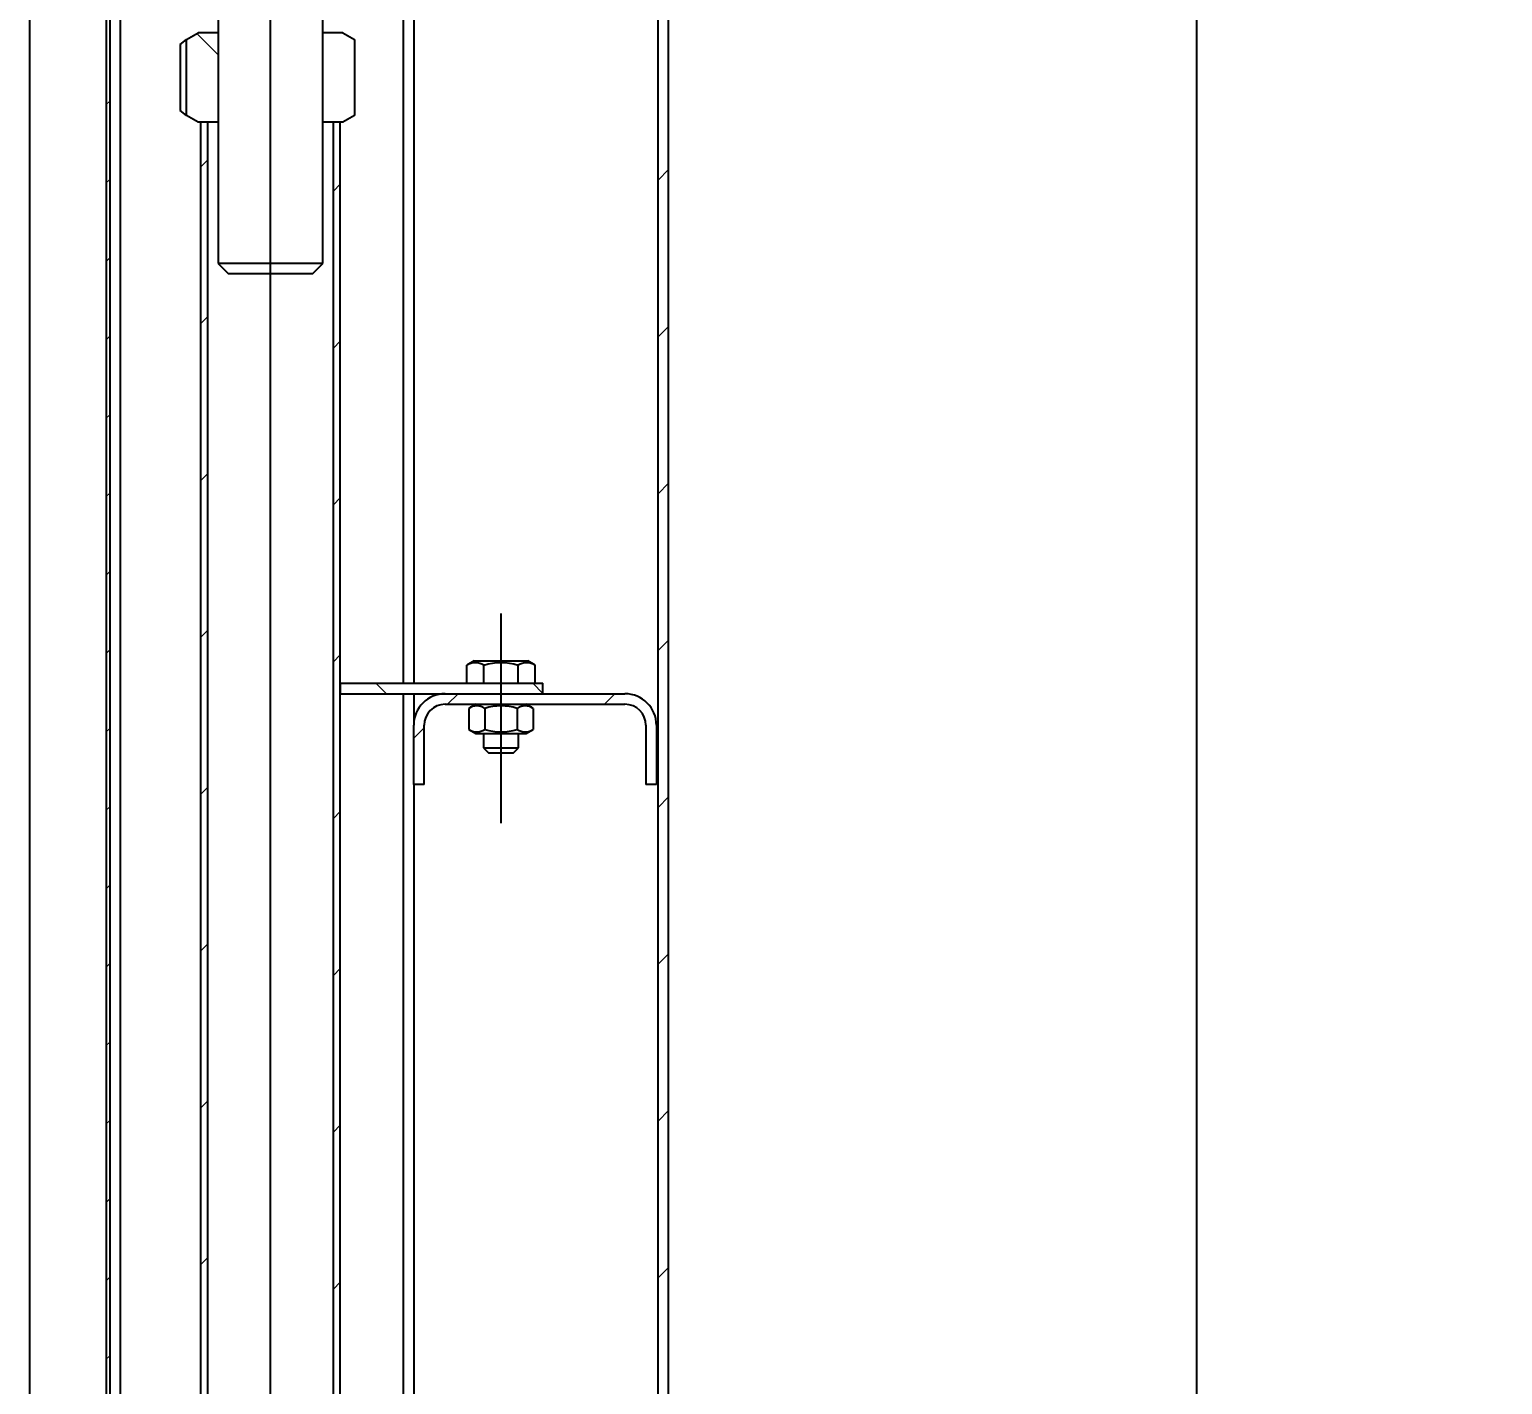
# Model space of a CAD drawing. Header units: millimetres. Extents: x 0 to 594, y 0 to 420.
# Drawn here: x 308.3 to 350.47, y 220.8 to 259.6 of the extents above; entities that cross this region are included whole.
import ezdxf

# ---------------------------------------------------------------- set-up
doc = ezdxf.new("R2010")
doc.units = ezdxf.units.MM
doc.header["$PDSIZE"] = -1
doc.layers.add('FORMAT', color=7, linetype='Continuous')
doc.styles.add('GOST-2.304_Type-B', font='')
doc.styles.add('SLDTEXTSTYLE1', font='TXT', dxfattribs={"width": 0.7})
doc.styles.get('GOST-2.304_Type-B').set_extended_font_data('GOST Common')
doc.dimstyles.new('SLDDIMSTYLE0', dxfattribs={"dimtxt": 3.5, "dimasz": 3.5, "dimexe": 0, "dimexo": 0.0625, "dimgap": 0.875, "dimtad": 2, "dimdec": 1, "dimlfac": 10, "dimrnd": 1e-09, "dimzin": 12, "dimdsep": 46, "dimtxsty": 'SLDTEXTSTYLE1', "dimsah": 1, "dimcen": 0.09, "dimadec": 0, "dimazin": 3, "dimtfac": 1, "dimtdec": 1, "dimtofl": 0, "dimtmove": 0, "dimatfit": 3, "dimfxl": 1, "dimfrac": 2, "dimtolj": 1, "dimtzin": 12, "dimarcsym": 0})

# ---------------------------------------------------------------- blocks, each defined once
blk = doc.blocks.new('SW_HATCH_0')
at = {"color": 0, "linetype": 'Continuous', "lineweight": 18}
for p, q in [((-4.21, 94.013), (-3.6, 93.403)), ((-6.7, 92.083), (-6.8, 91.983)), ((-3.9, 90.393), (-4.1, 90.193)), ((-6.7, 89.838), (-6.8, 89.738)), ((9.3, 90.122), (9, 89.822)), ((-0.1, 89.703), (-0.3, 89.503)), ((-6.7, 87.593), (-6.8, 87.493)), ((-3.9, 85.903), (-4.1, 85.703)), ((9.3, 85.632), (9, 85.332)), ((-6.7, 85.348), (-6.8, 85.248)), ((-0.1, 85.212), (-0.3, 85.012)), ((-6.7, 83.103), (-6.8, 83.003)), ((-3.9, 81.412), (-4.1, 81.212)), ((9.3, 81.142), (9, 80.842)), ((-6.7, 80.857), (-6.8, 80.757)), ((-0.1, 80.722), (-0.3, 80.522)), ((-6.7, 78.612), (-6.8, 78.512)), ((-3.9, 76.922), (-4.1, 76.722)), ((-6.7, 76.367), (-6.8, 76.267)), ((9.3, 76.652), (9, 76.352)), ((-0.1, 76.232), (-0.3, 76.032)), ((0.919, 75.413), (1.219, 75.113)), ((3.271, 75.113), (2.971, 74.813)), ((5.409, 75.413), (5.7, 75.122)), ((7.761, 75.113), (7.461, 74.813)), ((-6.7, 74.122), (-6.8, 74.022)), ((2.3, 74.142), (2, 73.842)), ((-3.9, 72.432), (-4.1, 72.232)), ((9.3, 72.162), (9, 71.862)), ((-6.7, 71.877), (-6.8, 71.777)), ((-0.1, 71.742), (-0.3, 71.542)), ((-6.7, 69.632), (-6.8, 69.532)), ((-3.9, 67.942), (-4.1, 67.742)), ((9.3, 67.672), (9, 67.372)), ((-6.7, 67.387), (-6.8, 67.287)), ((-0.1, 67.252), (-0.3, 67.052)), ((-6.7, 65.142), (-6.8, 65.042)), ((-3.9, 63.452), (-4.1, 63.252)), ((-6.7, 62.897), (-6.8, 62.797)), ((9.3, 63.182), (9, 62.882)), ((-0.1, 62.762), (-0.3, 62.562)), ((-6.7, 60.652), (-6.8, 60.552)), ((-3.9, 58.962), (-4.1, 58.762)), ((9.3, 58.691), (9, 58.391)), ((-6.7, 58.407), (-6.8, 58.307)), ((-0.1, 58.272), (-0.3, 58.072)), ((-6.7, 56.162), (-6.8, 56.062))]:
    blk.add_line(p, q, dxfattribs=at)
blk = doc.blocks.new('*D60')
at = {"layer": 'Defpoints', "color": 0, "transparency": 16777216}
for p in [(326.299, 375.128), (341.724, 375.128), (318.999, 171.028)]:
    blk.add_point(p, dxfattribs=at)
at = {"layer": 'FORMAT', "color": 0, "lineweight": -2, "transparency": 16777216}
for p, q in [((326.361, 375.128), (341.724, 375.128)), ((341.724, 174.528), (341.724, 371.628)), ((319.061, 171.028), (341.724, 171.028))]:
    blk.add_line(p, q, dxfattribs=at)
at = {"layer": 'FORMAT', "color": 0, "transparency": 16777216}
for points in [[(341.141, 371.628), (342.307, 371.628), (341.724, 375.128)], [(341.141, 174.528), (342.307, 174.528), (341.724, 171.028)]]:
    blk.add_solid(points, dxfattribs=at)
at = {"layer": 'FORMAT', "color": 0, "transparency": 16777216, "insert": (342.599, 273.228), "char_height": 6, "attachment_point": 2, "rotation": 90, "style": 'GOST-2.304_Type-B'}
blk.add_mtext('\\A1;2041*', dxfattribs=at)

msp = doc.modelspace()

# ---------------------------------------------------------------- linework, layer by layer
at = {"layer": 'FORMAT'}
for p, q in [((315.199, 169.154), (315.199, 376.847)), ((308.299, 272.178), (308.299, 173.228)), ((310.499, 271.553), (310.499, 175.228)), ((310.599, 271.553), (310.599, 175.228)), ((326.299, 171.628), (326.299, 271.568)), ((326.599, 171.628), (326.599, 271.568)), ((310.899, 268.978), (310.899, 182.028)), ((313.699, 267.698), (313.699, 252.898)), ((316.699, 252.898), (316.699, 267.698)), ((318.999, 264.528), (318.999, 240.878)), ((319.299, 260.778), (319.299, 240.878)), ((312.795, 259.309), (313.129, 259.501)), ((313.699, 259.501), (313.129, 259.501)), ((317.269, 259.501), (316.699, 259.501)), ((317.269, 259.501), (317.603, 259.309)), ((312.612, 259.163), (312.795, 259.309)), ((312.612, 259.163), (312.612, 257.28)), ((312.795, 257.134), (312.795, 259.309)), ((317.603, 259.309), (317.603, 257.134)), ((312.795, 257.134), (312.612, 257.28)), ((313.129, 256.941), (312.795, 257.134)), ((313.699, 256.941), (313.129, 256.941)), ((313.199, 256.941), (313.199, 186.941)), ((313.399, 256.941), (313.199, 256.941)), ((313.399, 256.941), (313.399, 186.941)), ((317.269, 256.941), (316.699, 256.941)), ((317.199, 256.941), (316.999, 256.941)), ((316.999, 186.941), (316.999, 256.941)), ((317.199, 186.941), (317.199, 256.941)), ((317.603, 257.134), (317.269, 256.941)), ((313.699, 252.898), (313.999, 252.598)), ((316.699, 252.898), (313.699, 252.898)), ((316.399, 252.598), (316.699, 252.898)), ((316.399, 252.598), (313.999, 252.598)), ((321.799, 242.878), (321.799, 236.878)), ((321.034, 241.518), (320.817, 241.393)), ((320.817, 240.878), (320.817, 241.393)), ((321.034, 241.518), (322.564, 241.518)), ((321.308, 240.878), (321.308, 241.393)), ((322.289, 240.878), (322.289, 241.393)), ((322.78, 241.393), (322.564, 241.518)), ((322.78, 240.878), (322.78, 241.393)), ((317.199, 240.878), (317.199, 240.578)), ((317.199, 240.878), (322.999, 240.878)), ((322.999, 240.578), (322.999, 240.878)), ((317.199, 240.578), (322.999, 240.578)), ((318.999, 240.578), (318.999, 218.078)), ((319.299, 240.578), (319.299, 239.678)), ((320.199, 240.578), (325.349, 240.578)), ((320.199, 240.278), (325.349, 240.278)), ((321.079, 240.278), (320.875, 240.161)), ((320.875, 240.161), (320.875, 239.556)), ((321.079, 240.278), (322.519, 240.278)), ((321.337, 240.161), (321.337, 239.556)), ((322.261, 240.161), (322.261, 239.556)), ((322.722, 240.161), (322.519, 240.278)), ((322.722, 240.161), (322.722, 239.556)), ((319.299, 237.978), (319.299, 239.678)), ((319.599, 237.978), (319.599, 239.678)), ((320.875, 239.556), (321.079, 239.438)), ((322.519, 239.438), (322.722, 239.556)), ((325.949, 239.678), (325.949, 237.978)), ((326.249, 239.678), (326.249, 237.978)), ((321.079, 239.438), (322.519, 239.438)), ((321.299, 239.438), (321.299, 239.028)), ((322.299, 239.028), (322.299, 239.438)), ((321.299, 239.028), (321.449, 238.878)), ((321.299, 239.028), (322.299, 239.028)), ((322.149, 238.878), (321.449, 238.878)), ((322.149, 238.878), (322.299, 239.028)), ((319.599, 237.978), (319.299, 237.978)), ((319.299, 237.978), (319.299, 218.078)), ((326.249, 237.978), (325.949, 237.978))]:
    msp.add_line(p, q, dxfattribs=at)
for centre, radius, start, end in [((321.063, 241.023), 0.445, 56.4991, 123.5009), ((321.799, 239.808), 1.659, 72.7948, 107.2052), ((322.535, 241.023), 0.445, 56.4991, 123.5009), ((320.199, 239.678), 0.9, 90, 180), ((325.349, 239.678), 0.9, 0, 90), ((320.199, 239.678), 0.6, 90, 180), ((321.106, 239.812), 0.418, 56.4991, 123.5009), ((321.799, 238.67), 1.561, 72.7844, 107.2156), ((322.492, 239.812), 0.418, 56.4991, 123.5009), ((325.349, 239.678), 0.6, 0, 90), ((321.106, 239.905), 0.418, 236.4991, 303.5009), ((321.799, 241.046), 1.56, 252.7811, 287.2189), ((322.492, 239.905), 0.418, 236.4991, 303.5009)]:
    msp.add_arc(centre, radius, start, end, dxfattribs=at)

# ---------------------------------------------------------------- block references
msp.add_blockref('SW_HATCH_0', (317.299, 165.465), dxfattribs=at)

# ---------------------------------------------------------------- dimensions: what is measured, and where the dimension line sits
dim = msp.add_linear_dim(base=(341.724, 375.128), p1=(318.999, 171.028), p2=(326.299, 375.128), angle=90, text='<>*', dimstyle='SLDDIMSTYLE0', override={"dimtxt": 6, "dimtxsty": 'GOST-2.304_Type-B'}, dxfattribs=at)
dim.commit()
dim.dimension.update_dxf_attribs({"geometry": '*D60', "text_midpoint": (341.724, 273.228), "dimtype": 160})

doc.saveas('drawing.dxf')
